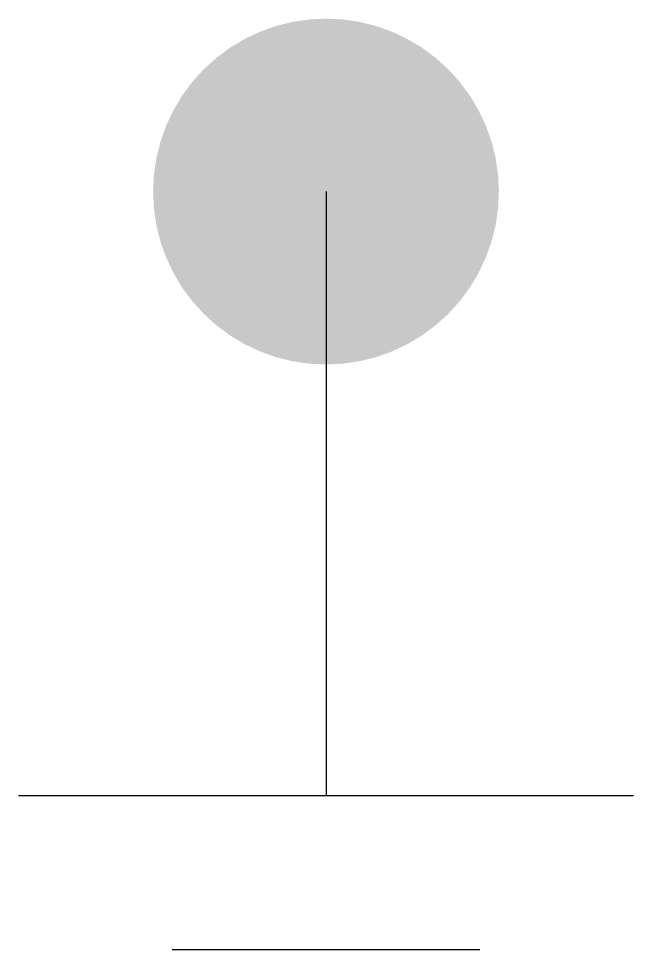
# Model space of a CAD drawing. Header units: millimetres. Extents: x -10117.098 to -10116.898, y 56.749 to 57.052.
import ezdxf

# ---------------------------------------------------------------- set-up
doc = ezdxf.new("R2010")
doc.units = ezdxf.units.MM
doc.header["$LTSCALE"] = 10
doc.layers.add('Tub_componentes', color=2, linetype='Continuous')

msp = doc.modelspace()

# ---------------------------------------------------------------- linework, layer by layer
at = {"layer": 'Tub_componentes', "color": 2}
for p, q in [((-10116.99814, 56.99586), (-10116.99814, 56.79939)), ((-10117.09814, 56.79939), (-10116.89814, 56.79939)), ((-10117.04814, 56.74939), (-10116.94814, 56.74939))]:
    msp.add_line(p, q, dxfattribs=at)
at = {"layer": 'Tub_componentes', "color": 1, "const_width": 0.05625}
msp.add_lwpolyline([(-10116.99814, 57.02398, -1), (-10116.99814, 56.96773, -1)], format="xyb", close=True, dxfattribs=at)

doc.saveas('drawing.dxf')
